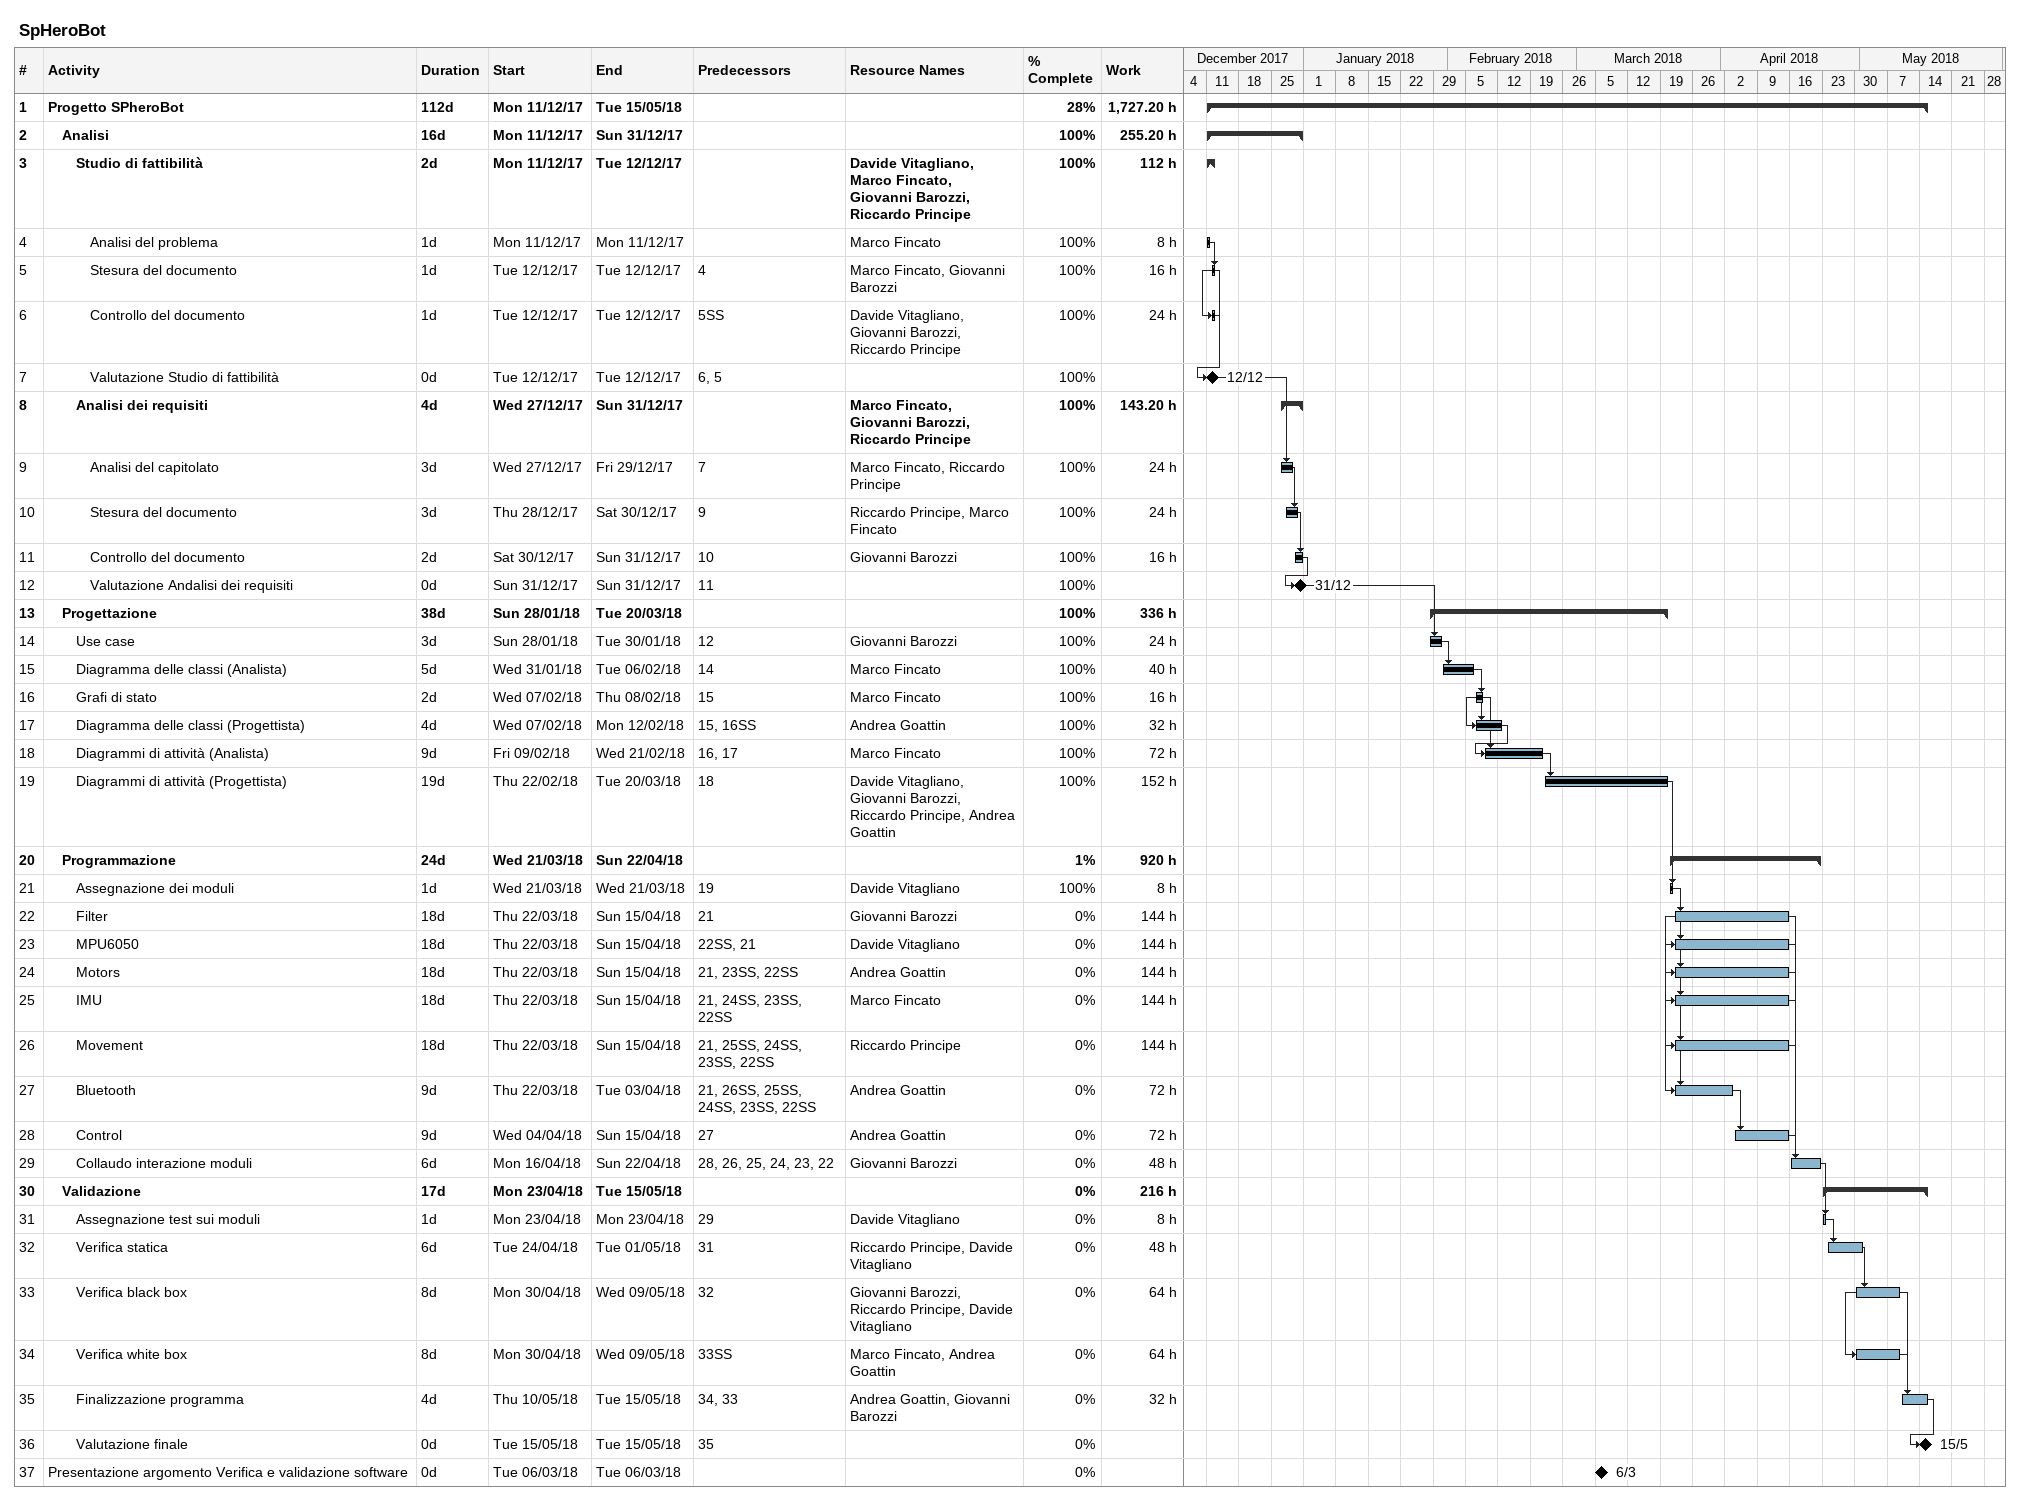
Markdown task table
SpHeroBot

| ID | Level | Task | Duration | Start | Finish | Predecessors | Resources | % complete | Work (h) |
|---|---|---|---|---|---|---|---|---|---|
| 1 | 1 | **Progetto SPheroBot** | 112d | 2017-12-11 | 2018-05-15 |  |  | 28 | 1727.20 |
| 2 | 2 | **Analisi** | 16d | 2017-12-11 | 2017-12-31 |  |  | 100 | 255.20 |
| 3 | 3 | **Studio di fattibilità** | 2d | 2017-12-11 | 2017-12-12 |  | Davide Vitagliano, Marco Fincato, Giovanni Barozzi, Riccardo Principe | 100 | 112 |
| 4 | 4 | Analisi del problema | 1d | 2017-12-11 | 2017-12-11 |  | Marco Fincato | 100 | 8 |
| 5 | 4 | Stesura del documento | 1d | 2017-12-12 | 2017-12-12 | 4 | Marco Fincato, Giovanni Barozzi | 100 | 16 |
| 6 | 4 | Controllo del documento | 1d | 2017-12-12 | 2017-12-12 | 5SS | Davide Vitagliano, Giovanni Barozzi, Riccardo Principe | 100 | 24 |
| 7 | 4 | Valutazione Studio di fattibilità | 0d | 2017-12-12 | 2017-12-12 | 6, 5 |  | 100 |  |
| 8 | 3 | **Analisi dei requisiti** | 4d | 2017-12-27 | 2017-12-31 |  | Marco Fincato, Giovanni Barozzi, Riccardo Principe | 100 | 143.20 |
| 9 | 4 | Analisi del capitolato | 3d | 2017-12-27 | 2017-12-29 | 7 | Marco Fincato, Riccardo Principe | 100 | 24 |
| 10 | 4 | Stesura del documento | 3d | 2017-12-28 | 2017-12-30 | 9 | Riccardo Principe, Marco Fincato | 100 | 24 |
| 11 | 4 | Controllo del documento | 2d | 2017-12-30 | 2017-12-31 | 10 | Giovanni Barozzi | 100 | 16 |
| 12 | 4 | Valutazione Andalisi dei requisiti | 0d | 2017-12-31 | 2017-12-31 | 11 |  | 100 |  |
| 13 | 2 | **Progettazione** | 38d | 2018-01-28 | 2018-03-20 |  |  | 100 | 336 |
| 14 | 3 | Use case | 3d | 2018-01-28 | 2018-01-30 | 12 | Giovanni Barozzi | 100 | 24 |
| 15 | 3 | Diagramma delle classi (Analista) | 5d | 2018-01-31 | 2018-02-06 | 14 | Marco Fincato | 100 | 40 |
| 16 | 3 | Grafi di stato | 2d | 2018-02-07 | 2018-02-08 | 15 | Marco Fincato | 100 | 16 |
| 17 | 3 | Diagramma delle classi (Progettista) | 4d | 2018-02-07 | 2018-02-12 | 15, 16SS | Andrea Goattin | 100 | 32 |
| 18 | 3 | Diagrammi di attività (Analista) | 9d | 2018-02-09 | 2018-02-21 | 16, 17 | Marco Fincato | 100 | 72 |
| 19 | 3 | Diagrammi di attività (Progettista) | 19d | 2018-02-22 | 2018-03-20 | 18 | Davide Vitagliano, Giovanni Barozzi, Riccardo Principe, Andrea Goattin | 100 | 152 |
| 20 | 2 | **Programmazione** | 24d | 2018-03-21 | 2018-04-22 |  |  | 1 | 920 |
| 21 | 3 | Assegnazione dei moduli | 1d | 2018-03-21 | 2018-03-21 | 19 | Davide Vitagliano | 100 | 8 |
| 22 | 3 | Filter | 18d | 2018-03-22 | 2018-04-15 | 21 | Giovanni Barozzi | 0 | 144 |
| 23 | 3 | MPU6050 | 18d | 2018-03-22 | 2018-04-15 | 22SS, 21 | Davide Vitagliano | 0 | 144 |
| 24 | 3 | Motors | 18d | 2018-03-22 | 2018-04-15 | 21, 23SS, 22SS | Andrea Goattin | 0 | 144 |
| 25 | 3 | IMU | 18d | 2018-03-22 | 2018-04-15 | 21, 24SS, 23SS, 22SS | Marco Fincato | 0 | 144 |
| 26 | 3 | Movement | 18d | 2018-03-22 | 2018-04-15 | 21, 25SS, 24SS, 23SS, 22SS | Riccardo Principe | 0 | 144 |
| 27 | 3 | Bluetooth | 9d | 2018-03-22 | 2018-04-03 | 21, 26SS, 25SS, 24SS, 23SS, 22SS | Andrea Goattin | 0 | 72 |
| 28 | 3 | Control | 9d | 2018-04-04 | 2018-04-15 | 27 | Andrea Goattin | 0 | 72 |
| 29 | 3 | Collaudo interazione moduli | 6d | 2018-04-16 | 2018-04-22 | 28, 26, 25, 24, 23, 22 | Giovanni Barozzi | 0 | 48 |
| 30 | 2 | **Validazione** | 17d | 2018-04-23 | 2018-05-15 |  |  | 0 | 216 |
| 31 | 3 | Assegnazione test sui moduli | 1d | 2018-04-23 | 2018-04-23 | 29 | Davide Vitagliano | 0 | 8 |
| 32 | 3 | Verifica statica | 6d | 2018-04-24 | 2018-05-01 | 31 | Riccardo Principe, Davide Vitagliano | 0 | 48 |
| 33 | 3 | Verifica black box | 8d | 2018-04-30 | 2018-05-09 | 32 | Giovanni Barozzi, Riccardo Principe, Davide Vitagliano | 0 | 64 |
| 34 | 3 | Verifica white box | 8d | 2018-04-30 | 2018-05-09 | 33SS | Marco Fincato, Andrea Goattin | 0 | 64 |
| 35 | 3 | Finalizzazione programma | 4d | 2018-05-10 | 2018-05-15 | 34, 33 | Andrea Goattin, Giovanni Barozzi | 0 | 32 |
| 36 | 3 | Valutazione finale | 0d | 2018-05-15 | 2018-05-15 | 35 |  | 0 |  |
| 37 | 1 | Presentazione argomento Verifica e validazione software | 0d | 2018-03-06 | 2018-03-06 |  |  | 0 |  |
